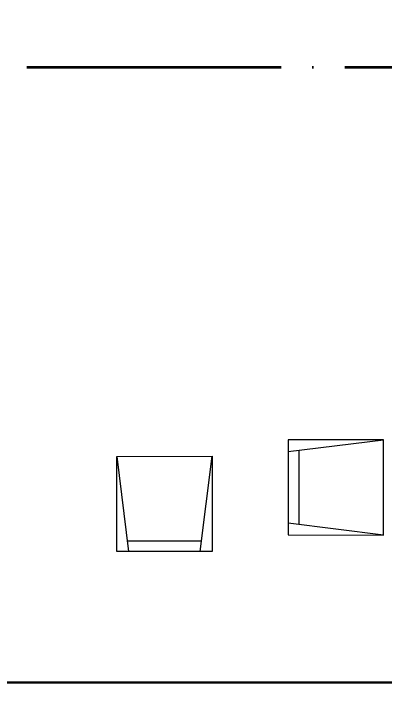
# Model space of a CAD drawing. Header units: centimetres. Extents: x -26724 to 60145, y -23645 to 6771.
# Drawn here: x -14224.6 to -14049.4, y 609.1 to 934.7 of the extents above; entities that cross this region are included whole.
import ezdxf

# ---------------------------------------------------------------- set-up
doc = ezdxf.new("R2010")
doc.units = ezdxf.units.CM
doc.linetypes.add('ACAD_ISO04W100', pattern=[30, 24, -3, 0, -3])
doc.layers.add('3.IZGLED 2', color=7, linetype='Continuous', lineweight=9, true_color=0x4a4a4a)
doc.layers.add('IZGLED 2', color=253, linetype='Continuous', lineweight=9, true_color=0x828282)
doc.layers.add('4.KOTE', color=88, linetype='Continuous', lineweight=15)
doc.styles.get("Standard").update_dxf_attribs({"font": 'calibri.ttf'})
doc.dimstyles.new('ja 1 50', dxfattribs={"dimtxt": 10, "dimasz": 5, "dimexe": 5, "dimexo": 5, "dimgap": 1, "dimtad": 1, "dimdec": 0, "dimtxsty": 'Standard', "dimblk": 'ARCHTICK', "dimcen": 2.5, "dimclrd": 256, "dimclrt": 7, "dimadec": 0, "dimazin": 0, "dimtfac": 1, "dimtdec": 0, "dimtix": 1, "dimtmove": 1, "dimatfit": 3, "dimldrblk": 'ARCHTICK', "dimfxl": 10, "dimfxlon": 1, "dimlwd": 0, "dimlwe": 9, "dimarcsym": 0})

# ---------------------------------------------------------------- blocks, each defined once
blk = doc.blocks.new('_ArchTick')
at = {"color": 0, "linetype": 'ByBlock', "const_width": 0.15}
blk.add_lwpolyline([(-0.5, -0.5), (0.5, 0.5)], dxfattribs=at)
blk = doc.blocks.new('*D2096')
at = {"layer": '4.KOTE', "color": 0, "lineweight": 9, "transparency": 16777216}
for p, q in [((-19851.49, 761.85), (-19866.49, 761.85)), ((-19854.88, 611.85), (-19866.49, 611.85))]:
    blk.add_line(p, q, dxfattribs=at)
at = {"layer": '4.KOTE', "lineweight": 0, "transparency": 16777216}
blk.add_line((-19861.49, 761.85), (-19861.49, 611.85), dxfattribs=at)
at = {"layer": 'Defpoints', "color": 0, "transparency": 16777216}
for p in [(0, 761.85, 13.5), (-19861.49, 611.85), (-19849.98, 611.85, 13.5)]:
    blk.add_point(p, dxfattribs=at)
at = {"layer": '4.KOTE', "lineweight": 0, "transparency": 16777216, "xscale": 5, "yscale": 5, "zscale": 5}
for p, rotation in [((-19861.49, 761.85), 90), ((-19861.49, 611.85), 270)]:
    blk.add_blockref('_ArchTick', p, dxfattribs=dict(at, rotation=rotation))
at = {"layer": '4.KOTE', "color": 7, "transparency": 16777216, "insert": (-19867.61, 686.85), "char_height": 10, "attachment_point": 5, "rotation": 90}
blk.add_mtext('150', dxfattribs=at)
blk = doc.blocks.new('*D2099')
at = {"layer": '4.KOTE', "color": 0, "lineweight": 9, "transparency": 16777216}
for p, q in [((-19656.35, 931.89), (-19671.35, 931.89)), ((-19666.35, 866.89), (-19671.35, 866.89))]:
    blk.add_line(p, q, dxfattribs=at)
at = {"layer": '4.KOTE', "lineweight": 0, "transparency": 16777216}
blk.add_line((-19666.35, 931.89), (-19666.35, 866.89), dxfattribs=at)
at = {"layer": 'Defpoints', "color": 0, "transparency": 16777216}
for p in [(0, 931.89, 40.5), (-19666.35, 866.89), (-19666.35, 866.89)]:
    blk.add_point(p, dxfattribs=at)
at = {"layer": '4.KOTE', "lineweight": 0, "transparency": 16777216, "xscale": 5, "yscale": 5, "zscale": 5}
for p, rotation in [((-19666.35, 931.89), 90), ((-19666.35, 866.89), 270)]:
    blk.add_blockref('_ArchTick', p, dxfattribs=dict(at, rotation=rotation))
at = {"layer": '4.KOTE', "color": 7, "transparency": 16777216, "insert": (-19672.47, 899.39), "char_height": 10, "attachment_point": 5, "rotation": 90}
blk.add_mtext('65', dxfattribs=at)

msp = doc.modelspace()

# ---------------------------------------------------------------- linework, layer by layer
at = {"layer": '3.IZGLED 2', "transparency": 33554687}
for p, q in [((-14095.11, 733.54, 13.5), (-14095.13, 688.54, 13.5)), ((-14095.12, 727.92, 13.5), (-14050.11, 733.52, 13.5)), ((-14050.11, 733.52, 13.5), (-14095.11, 733.54, 13.5)), ((-14050.13, 688.52, 13.5), (-14050.11, 733.52, 13.5)), ((-14090.12, 728.54, 13.5), (-14090.13, 693.54, 13.5)), ((-14176.08, 725.66, 27), (-14131.08, 725.68, 27)), ((-14176.08, 725.66, 27), (-14170.43, 680.66, 27)), ((-14176.06, 680.66, 27), (-14176.08, 725.66, 27)), ((-14136.68, 680.68, 27), (-14131.08, 725.68, 27)), ((-14131.08, 725.68, 27), (-14131.06, 680.68, 27)), ((-14050.13, 688.52, 13.5), (-14095.13, 694.17, 13.5)), ((-14095.13, 688.54, 13.5), (-14050.13, 688.52, 13.5)), ((-14095.13, 688.54, 13.5), (-14095.13, 688.54, 13.5)), ((-14136.06, 685.68, 27), (-14171.06, 685.66, 27)), ((-14131.06, 680.68, 27), (-14176.06, 680.66, 27)), ((-14176.06, 680.66, 27), (-14176.06, 680.66, 27))]:
    msp.add_line(p, q, dxfattribs=at)
at = {"layer": '3.IZGLED 2', "lineweight": 30}
for p, q in [((-14203.6, 618.87, 13.5), (-14478.6, 618.87, 13.5)), ((-14198.6, 618.89, 13.5), (-14203.6, 618.89, 13.5)), ((-13643.6, 618.89, 13.5), (-14198.6, 618.89, 13.5))]:
    msp.add_line(p, q, dxfattribs=at)
at = {"layer": 'IZGLED 2', "color": 32, "linetype": 'ACAD_ISO04W100', "lineweight": 35, "ltscale": 5}
msp.add_line((-14668.82, 909.41), (-13492.16, 909.41), dxfattribs=at)

# ---------------------------------------------------------------- dimensions: what is measured, and where the dimension line sits
at = {"layer": '4.KOTE'}
for base, p1, p2, picture, middle in [((-19666.35, 866.89), (0, 931.89, 40.5), (-19666.35, 866.89), '*D2099', (-19672.47, 899.39)), ((-19861.49, 611.85), (0, 761.85, 13.5), (-19849.98, 611.85, 13.5), '*D2096', (-19867.61, 686.85))]:
    dim = msp.add_linear_dim(base=base, p1=p1, p2=p2, angle=90, dimstyle='ja 1 50', dxfattribs=at)
    dim.commit()
    dim.dimension.update_dxf_attribs({"geometry": picture, "text_midpoint": middle})

doc.saveas('drawing.dxf')
